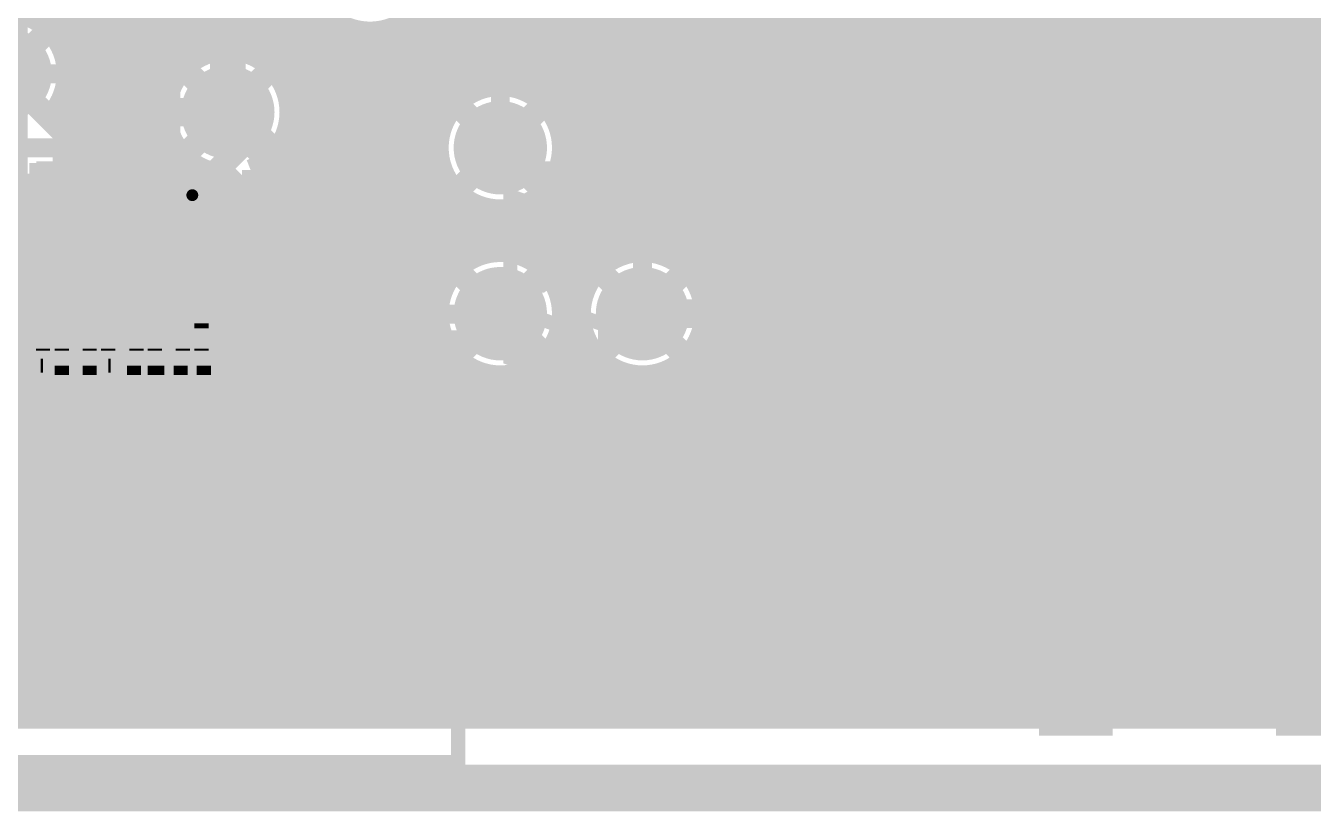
# Model space of a CAD drawing. Extents: x -118 to 4, y -52 to 56.
# Drawn here: x -38.23 to -24.43, y -4.06 to 4.35 of the extents above; entities that cross this region are included whole.
import ezdxf

# ---------------------------------------------------------------- set-up
doc = ezdxf.new("R2010")
doc.units = 0
doc.header["$MEASUREMENT"] = 0
doc.layers.get('0').update_dxf_attribs({"linetype": 'CONTINUOUS'})
for name, color, linetype in [('22-302-0_BOT', 7, 'CONTINUOUS'), ('22-302-0_DRD', 7, 'CONTINUOUS'), ('22-302-0_DRL', 2, 'CONTINUOUS'), ('22-302-0_GND', 1, 'CONTINUOUS'), ('22-302-0_IN1', 3, 'CONTINUOUS'), ('22-302-0_SMB', 5, 'CONTINUOUS'), ('22-302-0_SMT', 10, 'CONTINUOUS'), ('22-302-0_SPB', 14, 'CONTINUOUS'), ('22-302-0_SPT', 9, 'CONTINUOUS'), ('22-302-0_SSB', 12, 'CONTINUOUS'), ('22-302-0_SST', 11, 'CONTINUOUS'), ('22-302-0_TOP', 13, 'CONTINUOUS'), ('THRUHOLE_TAP', 7, 'CONTINUOUS')]:
    doc.layers.add(name, color=color, linetype=linetype)

# ---------------------------------------------------------------- blocks, each defined once
blk = doc.blocks.new('ROUND_50')
at = {"const_width": 0.35052}
blk.add_lwpolyline([(-0.17526, 0, 1), (0.17526, 0, 1)], format="xyb", close=True, dxfattribs=at)
blk = doc.blocks.new('RECTANGLE_60')
blk.add_solid([(0.6985, 0.4445), (0.6985, -0.4445), (-0.6985, 0.4445), (-0.6985, -0.4445)])
blk = doc.blocks.new('ROUND_106')
at = {"const_width": 0.10033}
blk.add_lwpolyline([(-0.050164, 0, 1), (0.050164, 0, 1)], format="xyb", close=True, dxfattribs=at)
blk = doc.blocks.new('ROUND_107')
at = {"const_width": 0.10033}
blk.add_lwpolyline([(-0.050164, 0, 1), (0.050164, 0, 1)], format="xyb", close=True, dxfattribs=at)
blk = doc.blocks.new('ROUND_92')
at = {"const_width": 0.0635}
blk.add_lwpolyline([(-0.03175, 0, 1), (0.03175, 0, 1)], format="xyb", close=True, dxfattribs=at)
blk = doc.blocks.new('ROUND_93')
at = {"const_width": 0.50038}
blk.add_lwpolyline([(-0.25019, 0, 1), (0.25019, 0, 1)], format="xyb", close=True, dxfattribs=at)
blk = doc.blocks.new('ROUND_95')
at = {"const_width": 0.50038}
blk.add_lwpolyline([(-0.25019, 0, 1), (0.25019, 0, 1)], format="xyb", close=True, dxfattribs=at)
blk = doc.blocks.new('ROUND_58')
at = {"const_width": 0.35052}
blk.add_lwpolyline([(-0.17526, 0, 1), (0.17526, 0, 1)], format="xyb", close=True, dxfattribs=at)
blk = doc.blocks.new('ROUND_65')
at = {"const_width": 0.35052}
blk.add_lwpolyline([(-0.17526, 0, 1), (0.17526, 0, 1)], format="xyb", close=True, dxfattribs=at)
blk = doc.blocks.new('RECTANGLE_2')
blk.add_solid([(0.4826, 0.4064), (0.4826, -0.4064), (-0.4826, 0.4064), (-0.4826, -0.4064)])
blk = doc.blocks.new('RECTANGLE_26')
blk.add_solid([(0.82423, 0.65024), (0.82423, -0.65024), (-0.82423, 0.65024), (-0.82423, -0.65024)])
blk = doc.blocks.new('RECTANGLE_27')
blk.add_solid([(0.14986, 0.50038), (0.14986, -0.50038), (-0.14986, 0.50038), (-0.14986, -0.50038)])
blk = doc.blocks.new('ROUND_98')
at = {"const_width": 0.10033}
blk.add_lwpolyline([(-0.050164, 0, 1), (0.050164, 0, 1)], format="xyb", close=True, dxfattribs=at)

msp = doc.modelspace()

# ---------------------------------------------------------------- linework, layer by layer
at = {"layer": '22-302-0_BOT'}
for points, const_width in [([(-26.67, -0.3302), (-26.67, 5.715), (-26.67, 6.731), (-24.43734, 8.96366), (-24.43734, 9.4361)], 0.3048), ([(-26.67, -0.3302), (-26.67, 5.715)], 0.3048), ([(-33.147, 3.048), (-34.29, 4.191), (-37.465, 4.191), (-37.465, 3.84048), (-37.465, -0.3302)], 0.2032), ([(-38.4556, 3.84048), (-37.465, 3.84048), (-37.465, -0.3302)], 0.2032), ([(-37.0586, 3.7846), (-37.0586, 0.4445)], 0.254), ([(-36.64712, 3.7846), (-37.0586, 3.7846)], 0.254), ([(-37.0332, 3.7846), (-37.0332, 0.4445)], 0.254), ([(-36.8046, 3.7846), (-36.8046, 0.4445)], 0.254), ([(-36.72332, 3.6068), (-37.0586, 3.6068)], 0.254), ([(-36.068, 3.429), (-34.925, 2.286), (-34.925, -0.3302)], 0.381), ([(-36.74618, 3.3782), (-37.0586, 3.3782)], 0.254), ([(-36.68776, 3.1496), (-37.0586, 3.1496)], 0.254), ([(-36.52012, 2.921), (-37.0586, 2.921)], 0.254), ([(-36.576, 2.97688), (-36.576, 0.4445)], 0.254), ([(-36.3474, 2.80924), (-36.3474, -0.508)], 0.254), ([(-36.03244, 2.6924), (-37.0586, 2.6924)], 0.254), ([(-36.1188, 2.75082), (-36.1188, -0.508)], 0.254), ([(-36.08832, 2.74828), (-35.4203, 2.08026)], 0.254), ([(-35.8902, 2.55016), (-35.8902, 0.4445)], 0.254), ([(-35.80384, 2.4638), (-37.0586, 2.4638)], 0.254), ([(-35.57524, 2.2352), (-37.0586, 2.2352)], 0.254), ([(-35.6616, 2.32156), (-35.6616, 0.4445)], 0.254), ([(-35.433, 2.09296), (-35.433, 0.4445)], 0.254), ([(-35.4203, 2.0066), (-37.0586, 2.0066)], 0.254), ([(-35.4203, 2.08026), (-35.4203, 0.4445)], 0.254), ([(-35.4203, 1.778), (-37.0586, 1.778)], 0.254), ([(-35.4203, 1.5494), (-37.0586, 1.5494)], 0.254), ([(-35.4203, 1.3208), (-37.0586, 1.3208)], 0.254), ([(-33.147, 1.27), (-32.385, 0.508), (-32.385, -0.3302)], 0.3048), ([(-29.845, -0.3302), (-29.845, 0.635), (-30.48, 1.27), (-31.623, 1.27)], 0.3048), ([(-35.4203, 1.0922), (-37.0586, 1.0922)], 0.254), ([(-35.4203, 0.8636), (-37.0586, 0.8636)], 0.254), ([(-35.4203, 0.635), (-37.0586, 0.635)], 0.254), ([(-36.4363, 0.4445), (-37.0586, 0.4445)], 0.254), ([(-36.4363, 0.4445), (-36.4363, -0.508)], 0.254), ([(-35.4203, 0.4445), (-35.9537, 0.4445)], 0.254), ([(-35.9537, 0.4445), (-35.9537, -0.508)], 0.254), ([(-35.9537, 0.4064), (-36.4363, 0.4064)], 0.254), ([(-35.9537, 0.1778), (-36.4363, 0.1778)], 0.254), ([(-35.9537, -0.0508), (-36.4363, -0.0508)], 0.254), ([(-35.9537, -0.2794), (-36.4363, -0.2794)], 0.254), ([(-35.9537, -0.508), (-36.4363, -0.508)], 0.254), ([(-37.465, -2.2098), (-40.005, -2.2098)], 1.27), ([(-34.925, -2.2098), (-37.465, -2.2098)], 1.27), ([(-32.385, -2.2098), (-34.925, -2.2098)], 1.27), ([(-29.845, -2.2098), (-32.385, -2.2098)], 1.27), ([(-26.67, -2.2098), (-29.845, -2.2098)], 1.27), ([(-24.13, -2.2098), (-26.67, -2.2098)], 1.27), ([(-21.59, -2.2098), (-24.13, -2.2098)], 1.27)]:
    msp.add_lwpolyline(points, dxfattribs=dict(at, const_width=const_width))
at = {"layer": '22-302-0_BOT', "const_width": 0.254}
for points in [[(-36.64712, 3.7846, 0.1385453), (-36.74758, 3.429)], [(-36.74872, 3.429, 0.4054996), (-36.08832, 2.74828)]]:
    msp.add_lwpolyline(points, format="xyb", dxfattribs=at)
at = {"layer": '22-302-0_DRD'}
for points, const_width in [([(-33.909, 5.588), (-35.179, 4.318)], 0.254), ([(-33.909, 4.318), (-35.179, 5.588)], 0.254), ([(-37.8206, 4.47548), (-39.0906, 3.20548)], 0.254), ([(-37.8206, 3.20548), (-39.0906, 4.47548)], 0.254), ([(-35.433, 4.064), (-36.703, 2.794)], 0.254), ([(-35.433, 2.794), (-36.703, 4.064)], 0.254), ([(-32.512, 3.683), (-33.782, 2.413)], 0.254), ([(-32.512, 2.413), (-33.782, 3.683)], 0.254), ([(-35.814, 3.175), (-37.084, 1.905)], 0.254), ([(-35.814, 1.905), (-37.084, 3.175)], 0.254), ([(-35.814, 3.175), (-37.084, 1.905)], 0.254), ([(-35.814, 1.905), (-37.084, 3.175)], 0.254), ([(-32.512, 1.905), (-33.782, 0.635)], 0.254), ([(-32.512, 0.635), (-33.782, 1.905)], 0.254), ([(-30.988, 1.905), (-32.258, 0.635)], 0.254), ([(-30.988, 0.635), (-32.258, 1.905)], 0.254), ([(-115.4811, -3.81), (1.81102, -3.81)], 0.50038)]:
    msp.add_lwpolyline(points, dxfattribs=dict(at, const_width=const_width))
at = {"layer": '22-302-0_DRL', "const_width": 0.50038}
msp.add_lwpolyline([(-115.4811, -3.81), (1.81102, -3.81)], dxfattribs=at)
at = {"layer": '22-302-0_GND', "const_width": 0.50038}
msp.add_lwpolyline([(-115.4811, -3.81), (1.81102, -3.81)], dxfattribs=at)
at = {"layer": '22-302-0_IN1'}
for points, const_width in [([(1.524, 55.372), (2.921, 53.975), (2.921, 4.064), (-3.81, 4.064), (-3.81, -3.048), (-89.154, -3.048)], 0.254), ([(-31.4452, 22.73808), (-31.4452, 1.92532)], 0.254), ([(-31.2166, 22.70252), (-31.2166, 1.81356)], 0.254), ([(-36.9316, 15.29588), (-36.9316, 3.4544)], 0.254), ([(-36.703, 15.20698), (-36.703, 3.6703)], 0.254), ([(-36.4744, 15.2019), (-36.4744, 3.97256)], 0.254), ([(-36.2458, 15.28064), (-36.2458, 4.08432)], 0.254), ([(-37.1602, 14.47038), (-37.1602, 3.4544)], 0.254), ([(-37.3888, 14.26464), (-37.3888, 3.4544)], 0.254), ([(-37.846, 14.19098), (-37.846, 4.14274)], 0.254), ([(-37.6174, 14.1859), (-37.6174, 3.4544)], 0.254), ([(-29.845, 10.80516), (-29.845, -3.048)], 0.254), ([(-29.6164, 10.88644), (-29.6164, -3.048)], 0.254), ([(-30.988, 10.59688), (-30.988, 1.5113)], 0.254), ([(-30.0736, 10.5029), (-30.0736, -3.048)], 0.254), ([(-29.3878, 10.52322), (-29.3878, -3.048)], 0.254), ([(-28.4734, 10.56894), (-28.4734, -3.048)], 0.254), ([(-30.7594, 10.42924), (-30.7594, -3.048)], 0.254), ([(-30.5308, 10.37082), (-30.5308, -3.048)], 0.254), ([(-30.3022, 10.39114), (-30.3022, -3.048)], 0.254), ([(-29.1592, 10.39876), (-29.1592, -3.048)], 0.254), ([(-28.9306, 10.36828), (-28.9306, -3.048)], 0.254), ([(-28.702, 10.41908), (-28.702, -3.048)], 0.254), ([(-32.8168, 9.13638), (-32.8168, 3.64236)], 0.254), ([(-31.6738, 9.17702), (-31.6738, 1.94818)], 0.254), ([(-38.0746, 8.90016), (-38.0746, 4.40436)], 0.254), ([(-32.5882, 8.93064), (-32.5882, 3.43408)], 0.254), ([(-32.3596, 8.8519), (-32.3596, -3.048)], 0.254), ([(-32.131, 8.85698), (-32.131, 1.72212)], 0.254), ([(-31.9024, 8.94588), (-31.9024, 1.88976)], 0.254), ([(-25.5016, 8.636), (-25.5016, -3.048)], 0.254), ([(-25.273, 8.39978), (-25.273, -3.048)], 0.254), ([(-25.0444, 8.24992), (-25.0444, -3.048)], 0.254), ([(-24.8158, 8.15848), (-24.8158, -3.048)], 0.254), ([(-28.2448, 8.10514), (-28.2448, -3.048)], 0.254), ([(-28.0162, 8.10514), (-28.0162, -3.048)], 0.254), ([(-27.7876, 8.10514), (-27.7876, -3.048)], 0.254), ([(-27.559, 8.10514), (-27.559, -3.048)], 0.254), ([(-27.3304, 8.10514), (-27.3304, -3.048)], 0.254), ([(-27.1018, 8.10514), (-27.1018, -3.048)], 0.254), ([(-26.8732, 8.10514), (-26.8732, -3.048)], 0.254), ([(-26.6446, 8.10514), (-26.6446, -3.048)], 0.254), ([(-26.416, 8.10514), (-26.416, -3.048)], 0.254), ([(-26.1874, 8.10514), (-26.1874, -3.048)], 0.254), ([(-25.9588, 8.10514), (-25.9588, -3.048)], 0.254), ([(-25.7302, 8.10514), (-25.7302, -3.048)], 0.254), ([(-24.5872, 8.11276), (-24.5872, -3.048)], 0.254), ([(-24.3586, 8.10768), (-24.3586, -3.048)], 0.254), ([(-33.0454, 6.68274), (-33.0454, 3.71856)], 0.254), ([(-36.0172, 6.48208), (-36.0172, 4.10718)], 0.254), ([(-33.274, 6.42112), (-33.274, 3.71602)], 0.254), ([(-35.7886, 6.34492), (-35.7886, 4.04876)], 0.254), ([(-35.56, 6.30428), (-35.56, 3.88112)], 0.254), ([(-35.3314, 6.34492), (-35.3314, -3.048)], 0.254), ([(-33.7312, 6.30936), (-33.7312, 3.39598)], 0.254), ([(-33.5026, 6.32206), (-33.5026, 3.62712)], 0.254), ([(-33.9598, 4.60502), (-33.9598, -3.048)], 0.254), ([(-35.1028, 4.56438), (-35.1028, -3.048)], 0.254), ([(-34.8742, 4.35864), (-34.8742, -3.048)], 0.254), ([(-34.1884, 4.37388), (-34.1884, -3.048)], 0.254), ([(2.921, 4.2672), (-37.92474, 4.2672)], 0.254), ([(-34.6456, 4.2799), (-34.6456, -3.048)], 0.254), ([(-34.417, 4.28498), (-34.417, -3.048)], 0.254), ([(-36.36772, 4.0386), (-37.80536, 4.0386)], 0.254), ([(-3.81, 4.0386), (-35.76574, 4.0386)], 0.254), ([(-36.63188, 3.81), (-37.77488, 3.81)], 0.254), ([(-3.81, 3.81), (-35.50412, 3.81)], 0.254), ([(-37.846, 3.54076), (-37.846, 3.4544)], 0.254), ([(-36.73094, 3.5814), (-37.82822, 3.5814)], 0.254), ([(-33.56864, 3.5814), (-35.40506, 3.5814)], 0.254), ([(-3.81, 3.5814), (-32.72536, 3.5814)], 0.254), ([(-36.957, 3.4544), (-37.8968, 3.4544)], 0.254), ([(-36.74872, 3.429), (-36.74791, 3.39589)], 0.254), ([(-33.75406, 3.3528), (-35.39236, 3.3528)], 0.254), ([(-3.81, 3.3528), (-32.53994, 3.3528)], 0.254), ([(-33.82264, 3.1242), (-35.46094, 3.1242)], 0.254), ([(-3.81, 3.1242), (-32.47136, 3.1242)], 0.254), ([(-36.449, 2.54), (-36.957, 3.048), (-40.64, 3.048)], 0.2032), ([(-35.56, 2.97688), (-35.56, -3.048)], 0.254), ([(-35.7886, 2.80924), (-35.7886, 2.70002)], 0.254), ([(-33.80994, 2.8956), (-35.64636, 2.8956)], 0.254), ([(-3.81, 2.8956), (-32.48406, 2.8956)], 0.254), ([(-37.12464, 2.6416), (-40.0939, 2.6416)], 0.254), ([(-38.3032, 2.6416), (-38.3032, -3.048)], 0.254), ([(-38.0746, 2.6416), (-38.0746, -3.048)], 0.254), ([(-37.846, 2.6416), (-37.846, -3.048)], 0.254), ([(-37.6174, 2.6416), (-37.6174, -3.048)], 0.254), ([(-37.3888, 2.6416), (-37.3888, -3.048)], 0.254), ([(-37.1602, 2.6416), (-37.1602, -3.048)], 0.254), ([(-33.71088, 2.667), (-35.78098, 2.667)], 0.254), ([(-33.7312, 2.70002), (-33.7312, 1.61798)], 0.254), ([(-32.5882, 2.65938), (-32.5882, 1.65608)], 0.254), ([(-3.81, 2.667), (-32.58312, 2.667)], 0.254), ([(-37.11956, 2.4384), (-40.33774, 2.4384)], 0.254), ([(-35.7886, 2.37744), (-35.7886, -3.048)], 0.254), ([(-33.44672, 2.4384), (-35.7759, 2.4384)], 0.254), ([(-33.5026, 2.46888), (-33.5026, 1.84912)], 0.254), ([(-33.274, 2.37998), (-33.274, 1.93802)], 0.254), ([(-33.0454, 2.3749), (-33.0454, 1.94056)], 0.254), ([(-3.81, 2.4384), (-32.84474, 2.4384)], 0.254), ([(-32.8168, 2.45364), (-32.8168, 1.86436)], 0.254), ([(-37.04336, 2.2098), (-66.93662, 2.2098)], 0.254), ([(-3.81, 2.2098), (-35.85464, 2.2098)], 0.254), ([(-36.83508, 1.9812), (-66.90614, 1.9812)], 0.254), ([(-36.9316, 2.05994), (-36.9316, -3.048)], 0.254), ([(-3.81, 1.9812), (-36.06038, 1.9812)], 0.254), ([(-36.0172, 2.01422), (-36.0172, -3.048)], 0.254), ([(-36.703, 1.91008), (-36.703, -3.048)], 0.254), ([(-36.4744, 1.85928), (-36.4744, -3.048)], 0.254), ([(-36.2458, 1.88976), (-36.2458, -3.048)], 0.254), ([(-33.62452, 1.7526), (-66.91376, 1.7526)], 0.254), ([(-32.10052, 1.7526), (-32.66694, 1.7526)], 0.254), ([(-3.81, 1.7526), (-31.14294, 1.7526)], 0.254), ([(-33.77692, 1.524), (-66.95694, 1.524)], 0.254), ([(-32.25292, 1.524), (-32.51708, 1.524)], 0.254), ([(-3.81, 1.524), (-30.99308, 1.524)], 0.254), ([(-33.82518, 1.2954), (-43.77944, 1.2954)], 0.254), ([(-32.30118, 1.2954), (-32.46628, 1.2954)], 0.254), ([(-3.81, 1.2954), (-30.94228, 1.2954)], 0.254), ([(-33.7947, 1.0668), (-43.41622, 1.0668)], 0.254), ([(-32.2707, 1.0668), (-32.49676, 1.0668)], 0.254), ([(-30.988, 1.02616), (-30.988, -3.048)], 0.254), ([(-3.81, 1.0668), (-30.97276, 1.0668)], 0.254), ([(-33.7312, 0.92202), (-33.7312, -3.048)], 0.254), ([(-32.5882, 0.88138), (-32.5882, -3.048)], 0.254), ([(-33.67278, 0.8382), (-43.29176, 0.8382)], 0.254), ([(-32.14878, 0.8382), (-32.62122, 0.8382)], 0.254), ([(-32.131, 0.81788), (-32.131, -3.048)], 0.254), ([(-31.2166, 0.7239), (-31.2166, -3.048)], 0.254), ([(-3.81, 0.8382), (-31.09722, 0.8382)], 0.254), ([(-33.30702, 0.6096), (-43.26128, 0.6096)], 0.254), ([(-33.5026, 0.69088), (-33.5026, -3.048)], 0.254), ([(-33.274, 0.60198), (-33.274, -3.048)], 0.254), ([(-33.0454, 0.5969), (-33.0454, -3.048)], 0.254), ([(-31.78302, 0.6096), (-32.98444, 0.6096)], 0.254), ([(-32.8168, 0.67564), (-32.8168, -3.048)], 0.254), ([(-31.9024, 0.65024), (-31.9024, -3.048)], 0.254), ([(-31.6738, 0.59182), (-31.6738, -3.048)], 0.254), ([(-3.81, 0.6096), (-31.46044, 0.6096)], 0.254), ([(-31.4452, 0.61214), (-31.4452, -3.048)], 0.254), ([(-3.81, 0.381), (-43.31208, 0.381)], 0.254), ([(-3.81, 0.1524), (-43.46194, 0.1524)], 0.254), ([(-3.81, -0.0762), (-53.57114, -0.0762)], 0.254), ([(-3.81, -0.3048), (-53.55082, -0.3048)], 0.254), ([(-3.81, -0.5334), (-53.60924, -0.5334)], 0.254), ([(-3.81, -0.762), (-53.77688, -0.762)], 0.254), ([(-3.81, -0.9906), (-98.425, -0.9906)], 0.254), ([(-3.81, -1.2192), (-98.425, -1.2192)], 0.254), ([(-3.81, -1.4478), (-98.425, -1.4478)], 0.254), ([(-3.81, -1.6764), (-98.425, -1.6764)], 0.254), ([(-3.81, -1.905), (-98.425, -1.905)], 0.254), ([(-3.81, -2.1336), (-98.425, -2.1336)], 0.254), ([(-3.81, -2.3622), (-98.425, -2.3622)], 0.254), ([(-3.81, -2.5908), (-98.425, -2.5908)], 0.254), ([(-3.81, -2.8194), (-98.425, -2.8194)], 0.254)]:
    msp.add_lwpolyline(points, dxfattribs=dict(at, const_width=const_width))
at = {"layer": '22-302-0_IN1', "const_width": 0.254}
for points in [[(-35.22472, 4.953, 0.4142136), (-34.544, 4.27228)], [(-34.544, 4.27228, 0.4142136), (-33.86328, 4.953)], [(-37.77488, 3.84048, 0.4142136), (-38.4556, 4.5212)], [(-36.068, 4.10972, 0.4142136), (-36.74872, 3.429)], [(-35.38728, 3.429, 0.4142136), (-36.068, 4.10972)], [(-37.8968, 3.4544, 0.1523113), (-37.7764, 3.84048)], [(-33.147, 3.72872, 0.4142136), (-33.82772, 3.048)], [(-32.46628, 3.048, 0.4142136), (-33.147, 3.72872)], [(-36.74618, 3.39598, 0.1370236), (-36.957, 3.45486)], [(-36.74618, 3.39598, 0.1370236), (-36.957, 3.45486)], [(-35.81908, 2.79654, 0.3081992), (-35.38728, 3.429)], [(-33.82772, 3.048, 0.4142136), (-33.147, 2.36728)], [(-33.147, 2.36728, 0.4142136), (-32.46628, 3.048)], [(-35.76828, 2.54, 0.0969886), (-35.81855, 2.79675)], [(-35.76828, 2.54, 0.0969886), (-35.81855, 2.79675)], [(-37.1221, 2.63652, 0.0356214), (-37.12898, 2.54)], [(-37.1221, 2.63652, 0.0356214), (-37.12898, 2.54)], [(-37.12972, 2.54, 0.4142136), (-36.449, 1.85928)], [(-37.12972, 2.54, 0.4142136), (-36.449, 1.85928)], [(-36.449, 1.85928, 0.4142136), (-35.76828, 2.54)], [(-36.449, 1.85928, 0.4142136), (-35.76828, 2.54)], [(-33.147, 1.95072, 0.4142136), (-33.82772, 1.27)], [(-32.46628, 1.27, 0.4142136), (-33.147, 1.95072)], [(-31.623, 1.95072, 0.4142136), (-32.30372, 1.27)], [(-30.94228, 1.27, 0.4142136), (-31.623, 1.95072)], [(-33.82772, 1.27, 0.4142136), (-33.147, 0.58928)], [(-33.147, 0.58928, 0.4142136), (-32.46628, 1.27)], [(-32.30372, 1.27, 0.4142136), (-31.623, 0.58928)], [(-31.623, 0.58928, 0.4142136), (-30.94228, 1.27)]]:
    msp.add_lwpolyline(points, format="xyb", dxfattribs=at)
at = {"layer": '22-302-0_SSB', "const_width": 0.1524}
for points in [[(-37.10432, 2.88544), (-37.10432, 2.52984), (-37.44214, 2.41046), (-37.7825, 2.41046), (-38.12032, 2.52984), (-38.12032, 2.88544)], [(-37.10432, 2.82448), (-38.12032, 2.82448)], [(-34.43732, 2.88544), (-34.43732, 2.52984), (-34.77514, 2.41046), (-35.1155, 2.41046), (-35.45332, 2.52984), (-35.45332, 2.88544)], [(-34.43732, 2.82448), (-35.45332, 2.82448)], [(-32.02432, 2.88544), (-32.02432, 2.52984), (-32.36214, 2.41046), (-32.7025, 2.41046), (-33.04032, 2.52984), (-33.04032, 2.88544)], [(-32.02432, 2.82448), (-33.04032, 2.82448)], [(-29.48432, 2.88544), (-29.48432, 2.52984), (-29.82214, 2.41046), (-30.1625, 2.41046), (-30.50032, 2.52984), (-30.50032, 2.88544)], [(-29.48432, 2.82448), (-30.50032, 2.82448)], [(-23.64232, 2.88544), (-23.64232, 2.52984), (-23.98014, 2.41046), (-24.3205, 2.41046), (-24.65832, 2.52984), (-24.65832, 2.88544)], [(-23.64232, 2.82448), (-24.65832, 2.82448)], [(-26.18232, 2.75844), (-26.18232, 2.40284), (-26.52014, 2.28346), (-26.8605, 2.28346), (-27.19832, 2.40284), (-27.19832, 2.75844)], [(-26.18232, 2.69748), (-27.19832, 2.69748)], [(-37.10432, 1.57226), (-37.10432, 2.04724), (-37.7825, 1.57226), (-37.95014, 1.57226), (-38.12032, 1.63068), (-38.12032, 1.98628), (-37.95014, 2.04724)], [(-34.43732, 1.57226), (-34.43732, 2.04724), (-35.1155, 1.57226), (-35.28314, 1.57226), (-35.45332, 1.63068), (-35.45332, 1.98628), (-35.28314, 2.04724)], [(-32.02432, 1.57226), (-32.02432, 2.04724), (-32.7025, 1.57226), (-32.87014, 1.57226), (-33.04032, 1.63068), (-33.04032, 1.98628), (-32.87014, 2.04724)], [(-29.48432, 1.57226), (-29.48432, 2.04724), (-30.1625, 1.57226), (-30.33014, 1.57226), (-30.50032, 1.63068), (-30.50032, 1.98628), (-30.33014, 2.04724)], [(-23.64232, 1.80848), (-24.65832, 1.80848), (-24.48814, 1.92786)], [(-26.18232, 1.68148), (-27.19832, 1.68148), (-27.02814, 1.80086)], [(-26.18232, 1.56464), (-26.18232, 1.80086)], [(-23.8125, 1.32588), (-23.64232, 1.20904), (-23.64232, 0.97028), (-23.8125, 0.85344), (-23.98014, 0.85344), (-24.3205, 1.08966), (-24.65832, 0.85344), (-24.65832, 1.32588)], [(-37.2745, 1.20904), (-37.10432, 1.14808), (-37.10432, 0.79248), (-37.2745, 0.73406), (-37.61232, 0.73406), (-37.7825, 0.85344), (-37.7825, 1.20904), (-38.12032, 1.20904), (-38.12032, 0.73406)], [(-34.43732, 1.08966), (-35.45332, 0.73406), (-35.45332, 1.20904)], [(-32.53232, 0.79248), (-32.7025, 0.73406), (-32.87014, 0.73406), (-33.04032, 0.79248), (-33.04032, 1.14808), (-32.87014, 1.20904), (-32.7025, 1.20904), (-32.53232, 1.14808), (-32.53232, 0.79248), (-32.36214, 0.73406), (-32.1945, 0.73406), (-32.02432, 0.79248), (-32.02432, 1.14808), (-32.1945, 1.20904), (-32.36214, 1.20904), (-32.53232, 1.14808)], [(-29.99232, 1.14808), (-29.99232, 0.79248), (-29.82214, 0.73406), (-29.6545, 0.73406), (-29.48432, 0.79248), (-29.48432, 1.14808), (-29.6545, 1.20904), (-29.82214, 1.20904), (-30.50032, 0.97028)], [(-26.52014, 0.72644), (-26.52014, 1.19888), (-27.19832, 0.96266), (-27.19832, 0.84328), (-26.18232, 0.84328)], [(-38.481, 0.254), (-38.481, 0.381), (-36.83, 0.381), (-36.449, 0), (-36.449, -2.921), (-38.481, -2.921), (-38.481, 0.254)], [(-35.941, 0.254), (-35.941, 0.381), (-34.29, 0.381), (-33.909, 0), (-33.909, -2.921), (-35.941, -2.921), (-35.941, 0.254)], [(-33.401, 0.254), (-33.401, 0.381), (-31.75, 0.381), (-31.369, 0), (-31.369, -2.921), (-33.401, -2.921), (-33.401, 0.254)], [(-30.861, 0.254), (-30.861, 0.381), (-29.21, 0.381), (-28.829, 0), (-28.829, -2.921), (-30.861, -2.921), (-30.861, 0.254)], [(-27.686, 0.254), (-27.686, 0.381), (-26.035, 0.381), (-25.654, 0), (-25.654, -2.921), (-27.686, -2.921), (-27.686, 0.254)], [(-25.146, 0.254), (-25.146, 0.381), (-23.495, 0.381), (-23.114, 0), (-23.114, -2.921), (-25.146, -2.921), (-25.146, 0.254)]]:
    msp.add_lwpolyline(points, dxfattribs=at)
at = {"layer": '22-302-0_SST'}
for points, const_width in [([(-27.29484, 3.5306), (-28.17114, 3.5306), (-28.17114, 6.7056), (-27.42184, 6.7056), (-27.42184, 6.0706), (-27.29484, 6.0706), (-26.65984, 6.0706), (-26.53284, 6.0706), (-26.53284, 6.7056), (-24.88184, 6.7056), (-24.88184, 6.0706), (-24.75484, 6.0706), (-24.11984, 6.0706)], 0.1524), ([(-38.2905, 5.2705), (-38.2905, 2.3495), (-36.6522, 2.3495), (-36.6522, 5.2705), (-38.2905, 5.2705)], 0.1524), ([(-28.75534, 3.69824), (-28.96616, 3.62458), (-29.81198, 3.62458), (-30.02534, 3.69824), (-30.02534, 4.14274), (-29.81198, 4.2164), (-28.96616, 4.2164), (-28.75534, 4.14274), (-28.75534, 3.69824)], 0.2032), ([(-24.11984, -1.4732), (-24.75484, -1.4732), (-26.65984, -1.4732), (-26.97734, -1.4732), (-26.97734, 3.5306), (-27.29484, 3.5306), (-27.29484, -3.175), (-26.65984, -3.175), (-26.65984, -1.4732)], 0.1524), ([(-30.02534, 3.14198), (-30.02534, 2.84734)], 0.2032), ([(-28.75534, 3.14198), (-28.75534, 2.84734)], 0.2032), ([(-34.798, 2.90322), (-34.96564, 2.96418), (-35.13582, 2.96418), (-35.306, 2.90322), (-35.306, 2.54762), (-35.13582, 2.4892), (-34.96564, 2.4892), (-34.798, 2.54762), (-34.798, 2.90322), (-34.62782, 2.96418), (-34.45764, 2.96418), (-34.29, 2.90322), (-34.29, 2.54762), (-34.45764, 2.4892), (-34.62782, 2.4892), (-34.798, 2.54762)], 0.1524), ([(-28.75534, 2.99466), (-30.02534, 2.99466)], 0.2032), ([(-30.02534, 2.21742), (-30.02534, 1.6256)], 0.2032), ([(-35.306, 2.12598), (-35.306, 1.88722)], 0.1524), ([(-34.62782, 1.70942), (-34.45764, 1.70942), (-34.29, 1.77038), (-34.29, 2.0066), (-34.45764, 2.06502), (-35.306, 2.06502)], 0.1524), ([(-28.75534, 1.92278), (-30.02534, 1.92278)], 0.2032), ([(-37.82568, 0.61468), (-37.82568, 0.71374), (-37.84854, 0.71374), (-37.84854, 0.9652), (-37.84854, 1.11506), (-37.84854, 1.16586), (-38.0492, 1.16586), (-38.0492, 1.46558), (-37.84854, 1.46558), (-37.84854, 1.16586)], 0.1524), ([(-37.3507, 0.61468), (-37.3507, 0.71374), (-37.3507, 0.9652), (-37.3507, 1.11506), (-37.3507, 1.16586), (-37.3507, 1.46558), (-37.54882, 1.46558), (-37.54882, 1.16586), (-37.54882, 1.11506), (-37.3507, 1.11506)], 0.1524), ([(-36.5506, 0.61468), (-36.5506, 0.71374), (-36.57346, 0.71374), (-36.57346, 0.9144), (-36.82492, 0.9144), (-36.82492, 0.71374), (-36.85032, 0.71374), (-36.85032, 0.9652), (-36.85032, 1.11506), (-36.85032, 1.16586), (-36.85032, 1.46558), (-37.04844, 1.46558), (-37.04844, 1.16586), (-37.04844, 1.11506), (-36.85032, 1.11506)], 0.1524), ([(-36.34994, 0.61468), (-36.34994, 0.71374), (-36.34994, 0.9652), (-36.34994, 1.11506), (-36.5506, 1.11506), (-36.5506, 1.16586), (-36.34994, 1.16586), (-36.34994, 1.46558), (-36.5506, 1.46558), (-36.5506, 1.16586)], 0.1524), ([(-30.02534, 1.14554), (-30.02534, 0.84836)], 0.2032), ([(-28.75534, 1.14554), (-28.75534, 0.84836)], 0.2032), ([(-38.0492, 0.61468), (-38.0492, 0.71374), (-38.0492, 0.9652), (-38.0492, 1.11506), (-38.0492, 1.16586)], 0.1524), ([(-38.0492, 1.11506), (-37.84854, 1.11506)], 0.1524), ([(-37.57422, 0.61468), (-37.57422, 0.71374), (-37.54882, 0.71374), (-37.54882, 0.9652), (-37.54882, 1.11506)], 0.1524), ([(-37.3507, 1.16586), (-37.54882, 1.16586)], 0.1524), ([(-36.85032, 1.16586), (-37.04844, 1.16586)], 0.1524), ([(-37.04844, 0.61468), (-37.04844, 0.71374), (-37.04844, 0.9652), (-37.04844, 1.11506)], 0.1524), ([(-36.5506, 0.71374), (-36.5506, 0.9652), (-36.5506, 1.11506)], 0.1524), ([(-36.34994, 1.16586), (-36.34994, 1.11506)], 0.1524), ([(-44.20108, -0.18542), (-44.74972, -0.18542), (-44.74972, -0.43434), (-44.24934, -0.43434), (-44.24934, -0.83566), (-44.74972, -0.83566), (-44.74972, -1.08458), (-44.19854, -1.08458), (-44.19854, -0.18542), (-44.19854, 0.2159), (-44.19854, 1.016), (-42.5704, 1.016), (-42.5704, 0.9144), (-42.5704, 0.61468), (-35.82924, 0.61468), (-35.82924, 0.9144), (-35.99942, 0.9144), (-36.32454, 0.9144), (-36.32454, 0.71374), (-36.34994, 0.71374)], 0.1524), ([(-38.32352, 0.61468), (-38.32352, 0.71374), (-38.32352, 0.9144), (-38.0746, 0.9144), (-38.0746, 0.71374), (-38.0746, 0.61468)], 0.1524), ([(-37.84854, 0.9652), (-38.0492, 0.9652)], 0.1524), ([(-38.0492, 0.87376), (-38.0492, 0.89408)], 0.1524), ([(-37.84854, 0.87376), (-37.84854, 0.89408)], 0.1524), ([(-37.57422, 0.71374), (-37.57422, 0.9144), (-37.82568, 0.9144), (-37.82568, 0.71374)], 0.1524), ([(-37.3507, 0.9652), (-37.54882, 0.9652)], 0.1524), ([(-37.54882, 0.87376), (-37.54882, 0.89408)], 0.1524), ([(-37.3507, 0.87376), (-37.3507, 0.89408)], 0.1524), ([(-37.04844, 0.71374), (-37.07384, 0.71374), (-37.07384, 0.9144), (-37.3253, 0.9144), (-37.3253, 0.71374), (-37.3253, 0.61468)], 0.1524), ([(-37.04844, 0.9652), (-36.85032, 0.9652)], 0.1524), ([(-37.04844, 0.89408), (-37.04844, 0.87376)], 0.1524), ([(-36.85032, 0.87376), (-36.85032, 0.89408)], 0.1524), ([(-36.5506, 0.9652), (-36.34994, 0.9652)], 0.1524), ([(-36.5506, 0.87376), (-36.5506, 0.89408)], 0.1524), ([(-36.34994, 0.87376), (-36.34994, 0.89408)], 0.1524), ([(-35.99942, 0.61468), (-35.99942, 0.9144)], 0.1524), ([(-35.82924, 0.9144), (-35.82924, 1.016), (-34.19856, 1.016)], 0.1524), ([(-34.2011, -0.18542), (-33.64992, -0.18542), (-33.64992, -0.43434), (-34.1503, -0.43434), (-34.1503, -0.83566), (-33.64992, -0.83566), (-33.64992, -1.08458), (-34.19856, -1.08458), (-34.19856, -0.18542), (-34.19856, 0.2159), (-34.19856, 1.016), (-33.64992, 1.016), (-33.64992, 0.2159), (-34.19856, 0.2159)], 0.1524), ([(-28.75534, 0.99568), (-30.02534, 0.99568)], 0.2032), ([(-38.0492, 0.71374), (-38.0746, 0.71374)], 0.1524), ([(-37.84854, 0.71374), (-37.84854, 0.61468)], 0.1524), ([(-37.54882, 0.71374), (-37.54882, 0.61468)], 0.1524), ([(-37.3253, 0.71374), (-37.3507, 0.71374)], 0.1524), ([(-37.07384, 0.61468), (-37.07384, 0.71374)], 0.1524), ([(-36.85032, 0.71374), (-36.85032, 0.61468)], 0.1524), ([(-36.82492, 0.61468), (-36.82492, 0.71374)], 0.1524), ([(-36.57346, 0.71374), (-36.57346, 0.61468)], 0.1524), ([(-36.32454, 0.71374), (-36.32454, 0.61468)], 0.1524), ([(-29.81198, 0.22098), (-30.02534, 0.14478), (-30.02534, -0.29718), (-29.81198, -0.37338), (-29.60116, -0.37338), (-29.39034, -0.29718), (-29.39034, 0.14478), (-29.17698, 0.22098), (-28.96616, 0.22098), (-28.75534, 0.14478), (-28.75534, -0.29718), (-28.96616, -0.37338)], 0.2032), ([(-35.73018, -0.78486), (-35.73018, -0.88392), (-35.54984, -0.88392), (-35.54984, -0.78486), (-35.57016, -0.78486), (-35.57016, -0.18542), (-35.54984, -0.18542), (-35.54984, -0.08382), (-35.73018, -0.08382), (-35.73018, -0.18542), (-35.73018, -0.78486), (-35.57016, -0.78486), (-35.54984, -0.78486), (-35.54984, -0.18542), (-35.57016, -0.18542), (-35.73018, -0.18542)], 0.1524), ([(-28.75534, -1.3716), (-28.96616, -1.44526), (-29.81198, -1.44526), (-30.02534, -1.3716), (-30.02534, -0.9271), (-29.81198, -0.85344), (-28.96616, -0.85344), (-28.75534, -0.9271), (-28.75534, -1.3716)], 0.2032), ([(-34.19856, -1.08458), (-34.19856, -1.3843)], 0.1524), ([(-44.19854, -2.73558), (-44.19854, -1.3843), (-43.74388, -1.3843), (-42.77868, -1.3843), (-35.62096, -1.3843), (-34.65576, -1.3843), (-34.6075, -2.43332), (-34.6075, -2.43586), (-34.80054, -2.43586), (-34.80054, -2.48412), (-36.05022, -2.48412), (-36.05022, -1.59258), (-36.05022, -1.3843)], 0.1524), ([(-38.0746, -1.3843), (-38.0746, -2.73558)], 0.1524), ([(-37.82568, -2.73558), (-37.82568, -1.3843)], 0.1524), ([(-37.57422, -1.3843), (-37.57422, -2.73558)], 0.1524), ([(-37.3253, -2.73558), (-37.3253, -1.3843)], 0.1524), ([(-37.07384, -1.3843), (-37.07384, -2.73558)], 0.1524), ([(-36.82492, -2.73558), (-36.82492, -1.3843)], 0.1524), ([(-36.57346, -1.3843), (-36.57346, -2.73558)], 0.1524), ([(-36.32454, -2.73558), (-36.32454, -1.3843)], 0.1524), ([(-35.61842, -1.3843), (-35.70732, -1.4859), (-35.7505, -1.53416), (-35.99942, -1.53416), (-36.05022, -1.59258)], 0.1524), ([(-34.19856, -2.73558), (-34.19856, -1.3843), (-34.65576, -1.3843)], 0.1524), ([(-36.05022, -1.4859), (-35.70732, -1.4859)], 0.1524), ([(-24.75484, -1.4732), (-24.75484, -3.175), (-24.11984, -3.175), (-24.11984, -1.4732)], 0.1524), ([(-29.39034, -2.51968), (-29.39034, -2.07518), (-29.60116, -1.92532), (-29.81198, -1.92532), (-30.02534, -2.07518), (-30.02534, -2.51968), (-28.75534, -2.51968)], 0.2032), ([(-34.99866, -2.73558), (-34.99866, -2.58572), (-34.59988, -2.58572), (-34.6075, -2.43332)], 0.1524), ([(-44.80052, -3.53568), (-33.59912, -3.53568), (-33.59912, -2.73558), (-34.19856, -2.73558), (-44.19854, -2.73558), (-44.80052, -2.73558), (-44.80052, -3.53568)], 0.1524)]:
    msp.add_lwpolyline(points, dxfattribs=dict(at, const_width=const_width))
at = {"layer": '22-302-0_TOP'}
for points, const_width in [([(-36.449, 1.26492), (-33.15208, 1.26492), (-33.147, 1.27), (-33.909, 2.032), (-33.909, 3.302), (-37.719, 7.112), (-38.227, 7.112), (-38.989, 7.874), (-42.799, 7.874), (-43.561, 8.636), (-43.561, 10.16), (-41.529, 12.192), (-41.529, 30.226), (-38.862, 32.893), (-38.1, 32.893), (-37.52342, 32.31642), (-37.52342, 31.52394)], 0.2032), ([(-30.0482, 11.29792), (-30.0482, -2.667)], 0.254), ([(-29.8196, 11.29792), (-29.8196, -2.667)], 0.254), ([(-29.591, 11.29792), (-29.591, -2.667)], 0.254), ([(-29.3624, 11.29792), (-29.3624, -2.667)], 0.254), ([(-29.1338, 11.29792), (-29.1338, -2.667)], 0.254), ([(-28.9052, 11.29792), (-28.9052, -2.667)], 0.254), ([(-28.6766, 11.29792), (-28.6766, -2.667)], 0.254), ([(-37.95014, 1.26492), (-37.95014, 0.61214), (-37.719, 0.381), (-32.512, 0.381), (-31.623, 1.27), (-31.623, 7.874), (-33.3502, 9.6012), (-33.655, 9.6012)], 0.2032), ([(-35.56, 9.6012), (-35.3822, 9.6012), (-34.544, 8.763), (-34.544, 6.223), (-33.147, 4.826), (-33.147, 3.048)], 0.2032), ([(-31.623, 1.27), (-31.623, 7.874), (-33.3502, 9.6012), (-33.655, 9.6012)], 0.2032), ([(-32.258, 9.525), (-30.861, 8.128), (-30.861, -0.254), (-32.258, -1.651), (-39.37, -1.651), (-39.44874, -1.56972), (-39.44874, 1.26492)], 0.2032), ([(-25.2476, 8.16356), (-25.2476, -2.667)], 0.254), ([(-30.2514, 8.128), (-30.2514, -0.254)], 0.254), ([(-25.019, 8.04418), (-25.019, -2.667)], 0.254), ([(-28.448, 7.92734), (-28.448, -2.667)], 0.254), ([(-28.2194, 7.92734), (-28.2194, -2.667)], 0.254), ([(-27.9908, 7.92734), (-27.9908, -2.667)], 0.254), ([(-27.7622, 7.92734), (-27.7622, -2.667)], 0.254), ([(-27.5336, 7.92734), (-27.5336, -2.667)], 0.254), ([(-27.305, 7.92734), (-27.305, -2.667)], 0.254), ([(-27.0764, 7.92734), (-27.0764, -2.667)], 0.254), ([(-26.8478, 7.92734), (-26.8478, -2.667)], 0.254), ([(-26.6192, 7.92734), (-26.6192, -2.667)], 0.254), ([(-26.3906, 7.92734), (-26.3906, -2.667)], 0.254), ([(-26.162, 7.92734), (-26.162, -2.667)], 0.254), ([(-25.9334, 7.92734), (-25.9334, -2.667)], 0.254), ([(-25.7048, 7.92734), (-25.7048, -2.667)], 0.254), ([(-25.4762, 7.92734), (-25.4762, -2.667)], 0.254), ([(-24.7904, 7.96798), (-24.7904, -2.667)], 0.254), ([(-24.5618, 7.93242), (-24.5618, -2.667)], 0.254), ([(-24.3332, 7.92988), (-24.3332, -2.667)], 0.254), ([(-32.3342, 7.7216), (-32.3342, 3.32232)], 0.254), ([(-32.2326, 7.62), (-32.2326, 1.87198)], 0.254), ([(-32.2326, 7.62), (-32.2326, 1.87198)], 0.254), ([(-40.64, 6.604), (-40.386, 6.35), (-37.719, 6.35), (-36.068, 4.699), (-36.068, 3.429)], 0.381), ([(-32.5374, 4.826), (-32.5374, 3.64998)], 0.254), ([(-32.2326, 4.4196), (-32.5374, 4.4196)], 0.254), ([(-7.51332, 4.4196), (-30.2514, 4.4196)], 0.254), ([(-32.2326, 4.191), (-32.5374, 4.191)], 0.254), ([(-7.16534, 4.191), (-30.2514, 4.191)], 0.254), ([(-32.2326, 3.9624), (-32.5374, 3.9624)], 0.254), ([(-1.143, 3.9624), (-30.2514, 3.9624)], 0.254), ([(-35.32378, 3.85318), (-34.5186, 3.048)], 0.254), ([(-35.20186, 3.7338), (-35.26536, 3.7338)], 0.254), ([(-35.0774, 3.6068), (-35.0774, 1.87452)], 0.254), ([(-32.2326, 3.7338), (-32.5374, 3.7338)], 0.254), ([(-1.143, 3.7338), (-30.2514, 3.7338)], 0.254), ([(-34.97326, 3.5052), (-35.21456, 3.5052)], 0.254), ([(-32.2326, 3.5052), (-32.42056, 3.5052)], 0.254), ([(-1.143, 3.5052), (-30.2514, 3.5052)], 0.254), ([(-36.068, 3.429), (-37.1348, 3.429), (-37.465, 3.0988)], 0.3048), ([(-37.465, 3.0988), (-37.1348, 3.429), (-36.068, 3.429)], 0.3048), ([(-34.8488, 3.3782), (-34.8488, 1.87452)], 0.254), ([(-34.74466, 3.2766), (-35.22472, 3.2766)], 0.254), ([(-32.2326, 3.2766), (-32.31896, 3.2766)], 0.254), ([(-1.143, 3.2766), (-30.2514, 3.2766)], 0.254), ([(-37.465, 3.0988), (-37.44976, 3.08356), (-37.44976, 1.26492)], 0.2032), ([(-34.5186, 3.048), (-35.29838, 3.048)], 0.254), ([(-34.6202, 3.1496), (-34.6202, 1.87452)], 0.254), ([(-34.5186, 3.048), (-34.5186, 2.032)], 0.254), ([(-32.2326, 3.048), (-32.28848, 3.048)], 0.254), ([(-1.143, 3.048), (-30.2514, 3.048)], 0.254), ([(-35.306, 3.0353), (-35.306, 1.87452)], 0.254), ([(-34.5186, 2.8194), (-35.46348, 2.8194)], 0.254), ([(-32.3342, 2.77368), (-32.3342, 1.75006)], 0.254), ([(-32.2326, 2.8194), (-32.31896, 2.8194)], 0.254), ([(-1.143, 2.8194), (-30.2514, 2.8194)], 0.254), ([(-36.4744, 2.67208), (-36.4744, 2.2733)], 0.254), ([(-36.449, 2.65938), (-36.449, 2.2733)], 0.254), ([(-35.5346, 2.7559), (-35.5346, 1.87452)], 0.254), ([(-36.449, 2.54), (-36.957, 2.032), (-36.957, 1.27254), (-36.94938, 1.26492)], 0.2032), ([(-36.94938, 1.26492), (-36.957, 1.27254), (-36.957, 2.032), (-36.449, 2.54)], 0.2032), ([(-36.24834, 2.5908), (-36.4744, 2.5908)], 0.254), ([(-36.2204, 2.58572), (-36.2204, 2.2733)], 0.254), ([(-35.9918, 2.57556), (-35.9918, 2.2733)], 0.254), ([(-34.5186, 2.5908), (-35.88512, 2.5908)], 0.254), ([(-35.7632, 2.62636), (-35.7632, 1.87452)], 0.254), ([(-32.2326, 2.5908), (-32.42056, 2.5908)], 0.254), ([(-1.52654, 2.5908), (-30.2514, 2.5908)], 0.254), ([(-34.5186, 2.3622), (-36.4744, 2.3622)], 0.254), ([(-32.2326, 2.3622), (-32.63138, 2.3622)], 0.254), ([(-32.5628, 2.42062), (-32.5628, 1.89738)], 0.254), ([(-1.86182, 2.3622), (-30.2514, 2.3622)], 0.254), ([(-36.29152, 2.2733), (-36.4744, 2.2733)], 0.254), ([(-35.79114, 2.2733), (-36.29152, 2.2733)], 0.254), ([(-35.79114, 2.2733), (-35.79114, 1.87452)], 0.254), ([(-32.7914, 2.26822), (-32.7914, 2.04978)], 0.254), ([(-34.5186, 2.1336), (-35.79114, 2.1336)], 0.254), ([(-33.20796, 2.19202), (-33.14192, 2.12598)], 0.254), ([(-33.20796, 2.19202), (-33.147, 2.18985)], 0.254), ([(-32.2326, 2.1336), (-33.147, 2.1336)], 0.254), ([(-33.02, 2.19964), (-33.02, 2.11836)], 0.254), ([(-2.11836, 2.1336), (-30.2514, 2.1336)], 0.254), ([(-34.5059, 1.905), (-35.79114, 1.905)], 0.254), ([(-34.49828, 1.87452), (-35.79114, 1.87452)], 0.254), ([(-34.49828, 1.87452), (-35.79114, 1.87452)], 0.254), ([(-32.2326, 1.905), (-32.57042, 1.905)], 0.254), ([(-2.32664, 1.905), (-30.2514, 1.905)], 0.254), ([(-2.49682, 1.6764), (-30.2514, 1.6764)], 0.254), ([(-2.63652, 1.4478), (-30.2514, 1.4478)], 0.254), ([(-36.449, 1.26492), (-33.15208, 1.26492), (-33.147, 1.27)], 0.2032), ([(-2.74828, 1.2192), (-30.2514, 1.2192)], 0.254), ([(-2.83972, 0.9906), (-30.2514, 0.9906)], 0.254), ([(-2.9083, 0.762), (-30.2514, 0.762)], 0.254), ([(-2.9591, 0.5334), (-30.2514, 0.5334)], 0.254), ([(-2.99212, 0.3048), (-30.2514, 0.3048)], 0.254), ([(-3.00482, 0.0762), (-30.2514, 0.0762)], 0.254), ([(-3.00228, -0.1524), (-30.2514, -0.1524)], 0.254), ([(-2.98196, -0.381), (-30.2641, -0.381)], 0.254), ([(-30.2768, -0.42672), (-30.2768, -2.667)], 0.254), ([(-2.94386, -0.6096), (-30.3657, -0.6096)], 0.254), ([(-30.4292, -0.6858), (-31.82112, -2.07518)], 0.254), ([(-30.5054, -0.75946), (-30.5054, -2.667)], 0.254), ([(-2.88798, -0.8382), (-30.5816, -0.8382)], 0.254), ([(-2.81178, -1.0668), (-30.8102, -1.0668)], 0.254), ([(-30.734, -0.98806), (-30.734, -2.667)], 0.254), ([(-30.9626, -1.21666), (-30.9626, -2.667)], 0.254), ([(-2.71272, -1.2954), (-31.0388, -1.2954)], 0.254), ([(-31.1912, -1.44526), (-31.1912, -2.667)], 0.254), ([(-2.59334, -1.524), (-31.2674, -1.524)], 0.254), ([(-2.44348, -1.7526), (-31.496, -1.7526)], 0.254), ([(-31.4198, -1.67386), (-31.4198, -2.667)], 0.254), ([(-31.6484, -1.90246), (-31.6484, -2.667)], 0.254), ([(-2.26314, -1.9812), (-31.7246, -1.9812)], 0.254), ([(-31.877, -2.12598), (-31.877, -2.667)], 0.254), ([(-32.258, -2.2606), (-39.37, -2.2606)], 0.254), ([(-38.2778, -2.2606), (-38.2778, -2.667)], 0.254), ([(-38.0492, -2.2606), (-38.0492, -2.667)], 0.254), ([(-37.8206, -2.2606), (-37.8206, -2.667)], 0.254), ([(-37.592, -2.2606), (-37.592, -2.667)], 0.254), ([(-37.3634, -2.2606), (-37.3634, -2.667)], 0.254), ([(-37.1348, -2.2606), (-37.1348, -2.667)], 0.254), ([(-36.9062, -2.2606), (-36.9062, -2.667)], 0.254), ([(-36.6776, -2.2606), (-36.6776, -2.667)], 0.254), ([(-36.449, -2.2606), (-36.449, -2.667)], 0.254), ([(-36.2204, -2.2606), (-36.2204, -2.667)], 0.254), ([(-35.9918, -2.2606), (-35.9918, -2.667)], 0.254), ([(-35.7632, -2.2606), (-35.7632, -2.667)], 0.254), ([(-35.5346, -2.2606), (-35.5346, -2.667)], 0.254), ([(-35.306, -2.2606), (-35.306, -2.667)], 0.254), ([(-35.0774, -2.2606), (-35.0774, -2.667)], 0.254), ([(-34.8488, -2.2606), (-34.8488, -2.667)], 0.254), ([(-34.6202, -2.2606), (-34.6202, -2.667)], 0.254), ([(-34.3916, -2.2606), (-34.3916, -2.667)], 0.254), ([(-34.163, -2.2606), (-34.163, -2.667)], 0.254), ([(-33.9344, -2.2606), (-33.9344, -2.667)], 0.254), ([(-33.7058, -2.2606), (-33.7058, -2.667)], 0.254), ([(-33.4772, -2.2606), (-33.4772, -2.667)], 0.254), ([(-33.2486, -2.2606), (-33.2486, -2.667)], 0.254), ([(-33.02, -2.2606), (-33.02, -2.667)], 0.254), ([(-32.7914, -2.2606), (-32.7914, -2.667)], 0.254), ([(-32.5628, -2.2606), (-32.5628, -2.667)], 0.254), ([(-32.3342, -2.2606), (-32.3342, -2.667)], 0.254), ([(-32.1056, -2.24028), (-32.1056, -2.667)], 0.254), ([(-2.03962, -2.2098), (-32.01416, -2.2098)], 0.254), ([(-1.76022, -2.4384), (-54.73446, -2.4384)], 0.254), ([(-1.38938, -2.667), (-54.73446, -2.667)], 0.254)]:
    msp.add_lwpolyline(points, dxfattribs=dict(at, const_width=const_width))
at = {"layer": '22-302-0_TOP', "const_width": 0.254}
for points in [[(-35.20948, 3.429, 0.1302392), (-35.32212, 3.85412)], [(-32.28848, 3.048, 0.1972779), (-32.53613, 3.65124)], [(-36.068, 2.57048, 0.4142136), (-35.20948, 3.429)], [(-33.147, 2.18948, 0.4142136), (-32.28848, 3.048)], [(-36.4744, 2.67208, 0.1238119), (-36.068, 2.56988)], [(-32.385, 1.6637, 0.2789051), (-33.14192, 2.12598)], [(-34.5186, 2.032, 0.0653778), (-34.49793, 1.87461)], [(-34.5186, 2.032, 0.0653778), (-34.49793, 1.87461)], [(-32.2326, 1.87198, 0.0756985), (-32.38414, 1.66326)], [(-30.4292, -0.6858, 0.1989124), (-30.25034, -0.254)], [(-32.258, -2.2606, 0.198913), (-31.82695, -2.08205)], [(-32.258, -2.2606, 0.198913), (-31.82695, -2.08205)]]:
    msp.add_lwpolyline(points, format="xyb", dxfattribs=at)

# ---------------------------------------------------------------- block references
at = {"layer": '22-302-0_BOT'}
for name, p in [('ROUND_50', (-38.4556, 3.84048)), ('ROUND_50', (-36.068, 3.429)), ('ROUND_50', (-33.147, 3.048)), ('ROUND_50', (-36.449, 2.54)), ('ROUND_50', (-33.147, 1.27)), ('ROUND_50', (-31.623, 1.27)), ('RECTANGLE_60', (-37.465, -0.3302)), ('RECTANGLE_60', (-34.925, -0.3302)), ('RECTANGLE_60', (-32.385, -0.3302)), ('RECTANGLE_60', (-29.845, -0.3302)), ('RECTANGLE_60', (-26.67, -0.3302)), ('RECTANGLE_60', (-24.13, -0.3302)), ('RECTANGLE_60', (-37.465, -2.2098)), ('RECTANGLE_60', (-34.925, -2.2098)), ('RECTANGLE_60', (-32.385, -2.2098)), ('RECTANGLE_60', (-29.845, -2.2098)), ('RECTANGLE_60', (-26.67, -2.2098)), ('RECTANGLE_60', (-24.13, -2.2098))]:
    msp.add_blockref(name, p, dxfattribs=at)
at = {"layer": '22-302-0_DRL'}
for name, p in [('ROUND_106', (-36.068, 3.429)), ('ROUND_107', (-33.147, 3.048)), ('ROUND_107', (-36.449, 2.54)), ('ROUND_106', (-33.147, 1.27)), ('ROUND_106', (-31.623, 1.27))]:
    msp.add_blockref(name, p, dxfattribs=at)
at = {"layer": '22-302-0_GND'}
for name, p in [('ROUND_95', (-38.4556, 3.84048)), ('ROUND_95', (-36.068, 3.429)), ('ROUND_93', (-33.147, 3.048)), ('ROUND_92', (-36.449, 2.54)), ('ROUND_95', (-33.147, 1.27)), ('ROUND_95', (-31.623, 1.27))]:
    msp.add_blockref(name, p, dxfattribs=at)
at = {"layer": '22-302-0_IN1'}
for name, p in [('ROUND_50', (-38.4556, 3.84048)), ('ROUND_50', (-36.068, 3.429)), ('ROUND_58', (-33.147, 3.048)), ('ROUND_58', (-36.449, 2.54)), ('ROUND_65', (-33.147, 1.27)), ('ROUND_50', (-31.623, 1.27))]:
    msp.add_blockref(name, p, dxfattribs=at)
at = {"layer": '22-302-0_SMB'}
for p in [(-37.465, -0.3302), (-34.925, -0.3302), (-32.385, -0.3302), (-29.845, -0.3302), (-26.67, -0.3302), (-24.13, -0.3302), (-37.465, -2.2098), (-34.925, -2.2098), (-32.385, -2.2098), (-29.845, -2.2098), (-26.67, -2.2098), (-24.13, -2.2098)]:
    msp.add_blockref('RECTANGLE_60', p, dxfattribs=at)
at = {"layer": '22-302-0_SMT'}
for name, p in [('RECTANGLE_2', (-37.465, 4.5212)), ('RECTANGLE_2', (-37.465, 3.0988)), ('RECTANGLE_27', (-37.95014, 1.26492)), ('RECTANGLE_27', (-37.44976, 1.26492)), ('RECTANGLE_27', (-36.94938, 1.26492)), ('RECTANGLE_27', (-36.449, 1.26492)), ('RECTANGLE_26', (-34.1757, -0.635))]:
    msp.add_blockref(name, p, dxfattribs=at)
at = {"layer": '22-302-0_SPB'}
for p in [(-37.465, -0.3302), (-34.925, -0.3302), (-32.385, -0.3302), (-29.845, -0.3302), (-26.67, -0.3302), (-24.13, -0.3302), (-37.465, -2.2098), (-34.925, -2.2098), (-32.385, -2.2098), (-29.845, -2.2098), (-26.67, -2.2098), (-24.13, -2.2098)]:
    msp.add_blockref('RECTANGLE_60', p, dxfattribs=at)
at = {"layer": '22-302-0_SPT'}
for name, p in [('RECTANGLE_2', (-37.465, 4.5212)), ('RECTANGLE_2', (-37.465, 3.0988)), ('RECTANGLE_27', (-37.95014, 1.26492)), ('RECTANGLE_27', (-37.44976, 1.26492)), ('RECTANGLE_27', (-36.94938, 1.26492)), ('RECTANGLE_27', (-36.449, 1.26492)), ('RECTANGLE_26', (-34.1757, -0.635))]:
    msp.add_blockref(name, p, dxfattribs=at)
at = {"layer": '22-302-0_TOP'}
for name, p in [('RECTANGLE_2', (-37.465, 4.5212)), ('ROUND_50', (-38.4556, 3.84048)), ('ROUND_50', (-36.068, 3.429)), ('RECTANGLE_2', (-37.465, 3.0988)), ('ROUND_50', (-33.147, 3.048)), ('ROUND_50', (-36.449, 2.54)), ('RECTANGLE_27', (-37.95014, 1.26492)), ('RECTANGLE_27', (-37.44976, 1.26492)), ('RECTANGLE_27', (-36.94938, 1.26492)), ('RECTANGLE_27', (-36.449, 1.26492)), ('ROUND_50', (-33.147, 1.27)), ('ROUND_50', (-31.623, 1.27)), ('RECTANGLE_26', (-34.1757, -0.635))]:
    msp.add_blockref(name, p, dxfattribs=at)
at = {"layer": 'THRUHOLE_TAP'}
for p in [(-36.068, 3.429), (-33.147, 3.048), (-36.449, 2.54), (-33.147, 1.27), (-31.623, 1.27)]:
    msp.add_blockref('ROUND_98', p, dxfattribs=at)

doc.saveas('drawing.dxf')
